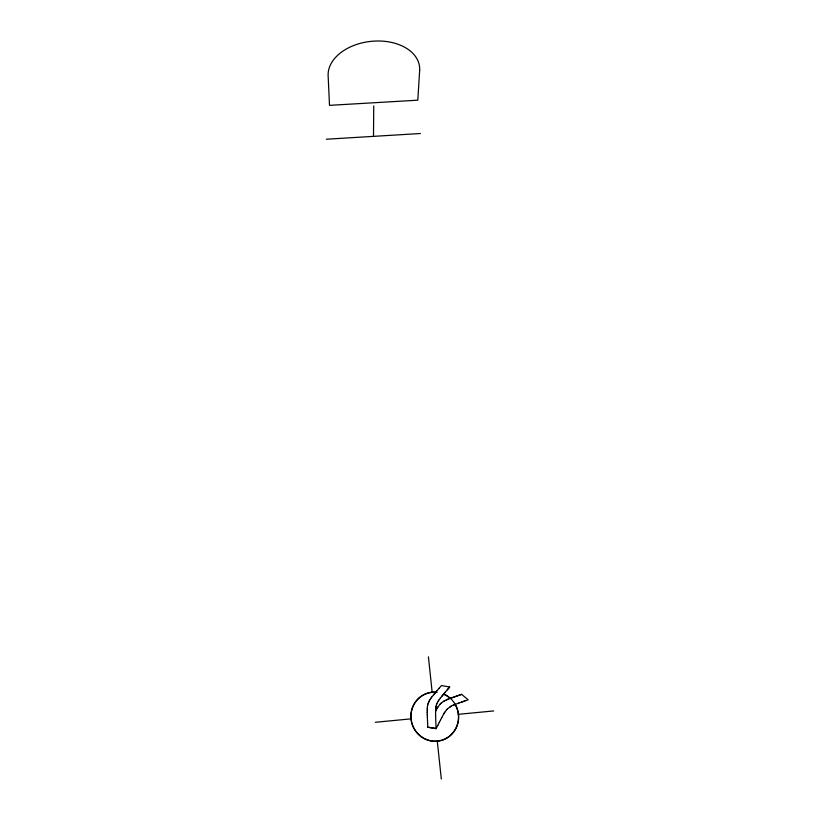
<?xml version="1.0" encoding="UTF-8"?>
<svg xmlns="http://www.w3.org/2000/svg" width="820" height="820" viewBox="0 0 820 820"><rect width="100%" height="100%" fill="white"/><g stroke="black" fill="none" stroke-linecap="round" stroke-linejoin="round"><path stroke-width="1.23" d="M373.489 136.366L373.746 105.934M435.594 709.864L435.604 716.044M427.189 710.335L427.281 708.408M435.553 709.966L435.973 706.676M427.251 708.511L427.425 706.748M435.697 708.306L436.332 705.241M427.394 706.85L427.671 705.22M427.65 705.323L428.04 703.785M427.722 727.197L436.117 728.58L427.722 727.197L427.63 723.383M435.512 711.401L436.219 710.028M439.038 688.4L441.426 685.561L449.667 686.996L447.279 689.835M436.301 705.343L436.824 703.847M428.009 703.888L429.178 701.028M459.056 702.976L468.189 699.808L461.619 694.345L450.149 698.332M436.793 703.949L437.47 702.473M428.501 702.504L429.977 699.614M439.253 722.492L440.576 719.837M437.777 725.403L439.274 722.42M440.555 719.919L441.744 717.561M437.798 725.331L436.086 728.672L435.615 716.024M441.713 717.633L444.706 712.252M436.199 710.11L437.203 708.275M437.429 702.576L438.269 701.059M443.743 713.871L446.582 709.72M437.173 708.357L438.136 706.737M438.228 701.161L439.243 699.583M429.957 699.716L430.961 698.138M438.106 706.819L440.022 704.216M439.212 699.685L440.412 697.984M430.93 698.24L432.14 696.539M440.381 698.097L445.229 692.152M432.109 696.651L436.968 690.717M441.755 696.354L449.667 686.996M433.493 694.909L439.069 688.287M446.551 709.802L447.597 708.664M439.991 704.288L441.027 703.16M447.566 708.746L451.307 706.061L459.097 702.894M441.006 703.242L444.747 700.577M449.893 706.953L451.277 706.143M443.333 701.459L448.13 699.04M452.855 705.374L454.659 704.605M446.295 699.89L461.619 694.345M461.762 701.971L464.786 700.957M375.324 722.287L411.066 718.853M458.318 714.322L493.702 710.93M326.298 139.226L420.404 133.516M428.419 656.851L432.171 692.377M437.101 692.439A24.569 23.77 76 0 0 410.912 717.326L411.209 720.39A24.569 23.77 76 0 0 437.296 741.229L441.314 779M427.384 717.151L427.476 720.165M427.507 720.073L427.599 723.476M427.281 714.568L427.353 717.244M427.22 712.272L427.251 714.661M427.22 710.233L427.199 712.375M437.296 741.229A24.569 23.77 76 0 0 458.493 715.85L458.144 712.795A24.569 23.77 76 0 0 454.946 704.195M443.794 694.284A24.569 23.77 76 0 1 448.95 697.369M443.866 694.068A24.59 23.79 75.9 0 1 451.553 734.32A24.59 23.79 75.9 0 1 412.655 725.392A24.59 23.79 75.9 0 1 435.194 692.08M419.655 70.458L417.81 100.183L329.496 105.349L328.133 75.655A45.94 30.709 -6.3 0 1 374.156 41.102A45.94 30.709 -6.3 0 1 419.655 70.458"/></g></svg>
